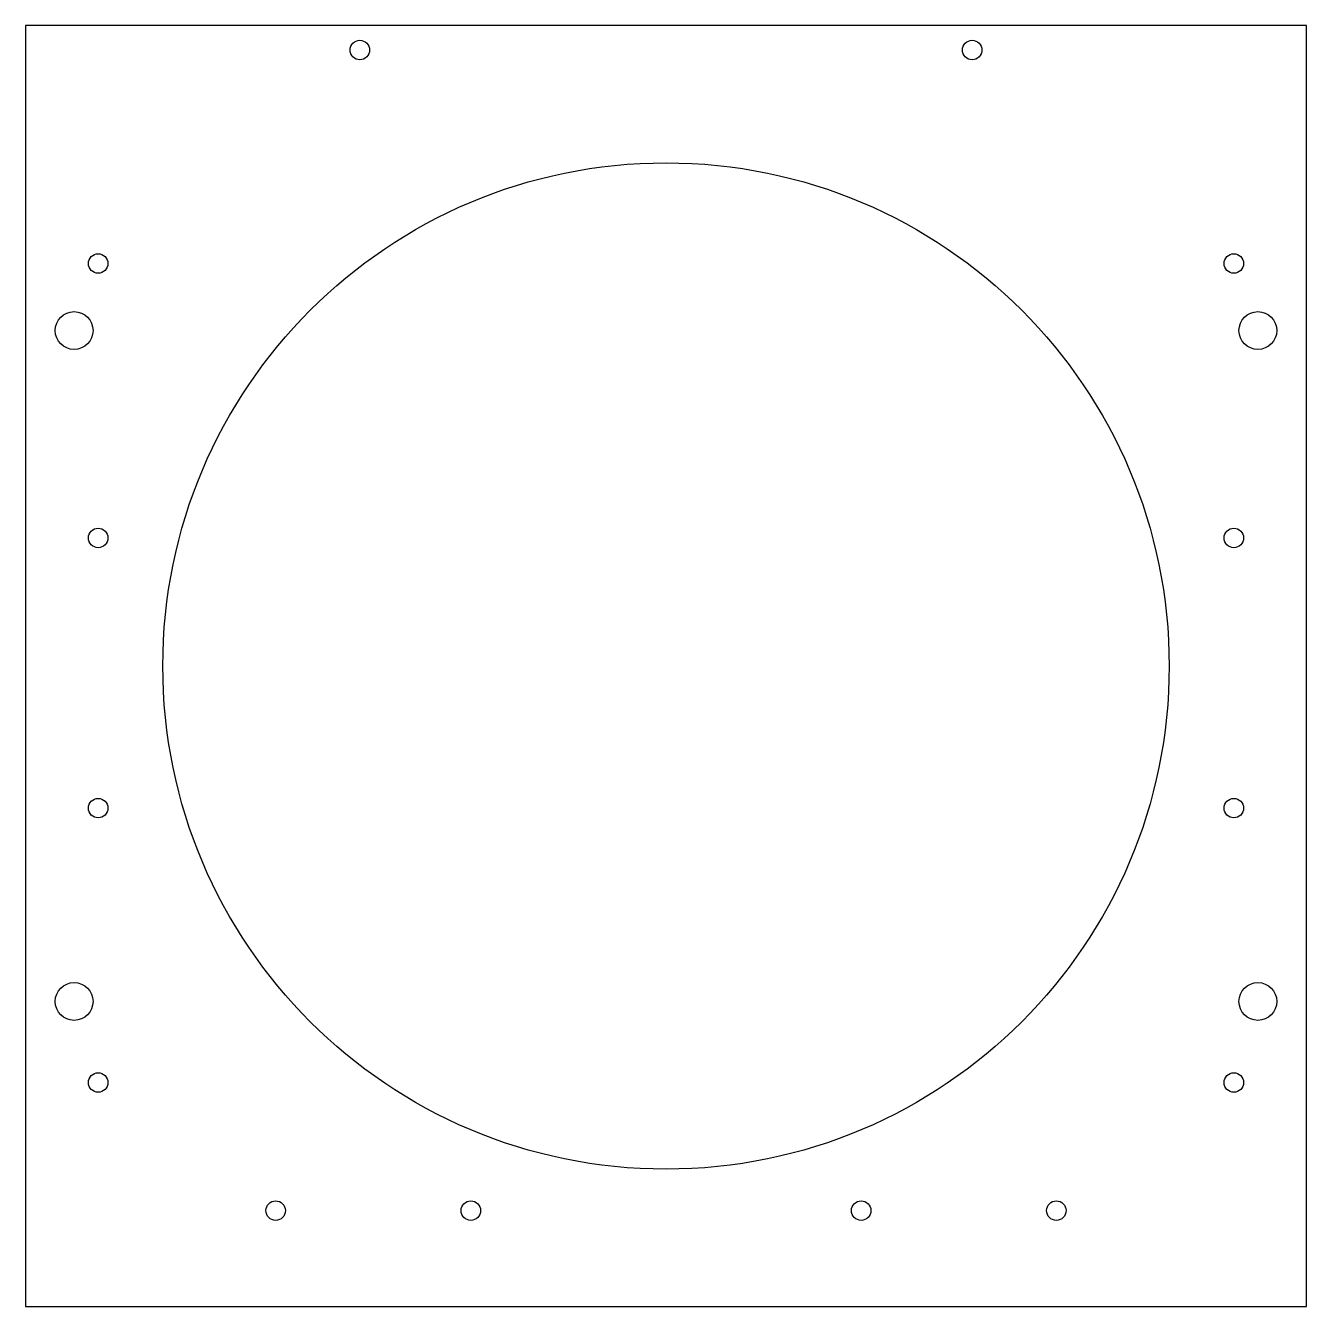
# Model space of a CAD drawing. Header units: millimetres. Extents: x 295 to 505, y -105 to 105.
import ezdxf

# ---------------------------------------------------------------- set-up
doc = ezdxf.new("R2010")
doc.units = ezdxf.units.MM
doc.layers.get('0').update_dxf_attribs({"linetype": 'CONTINUOUS'})

msp = doc.modelspace()

# ---------------------------------------------------------------- linework, layer by layer
msp.add_lwpolyline([(505, -105), (505, 105), (295, 105), (295, -105)], close=True)
for centre, radius in [((349.8, 101), 1.6), ((450.2, 101), 1.6), ((400, 0), 82.5), ((306.9, 66), 1.6), ((493.1, 66), 1.6), ((302.95, 55), 3.1), ((497.05, 55), 3.1), ((306.9, 21), 1.6), ((493.1, 21), 1.6), ((306.9, -23.3), 1.6), ((493.1, -23.3), 1.6), ((302.95, -55), 3.1), ((497.05, -55), 3.1), ((306.9, -68.3), 1.6), ((493.1, -68.3), 1.6), ((336, -89.3), 1.6), ((368, -89.3), 1.6), ((432, -89.3), 1.6), ((464, -89.3), 1.6)]:
    msp.add_circle(centre, radius)

doc.saveas('drawing.dxf')
